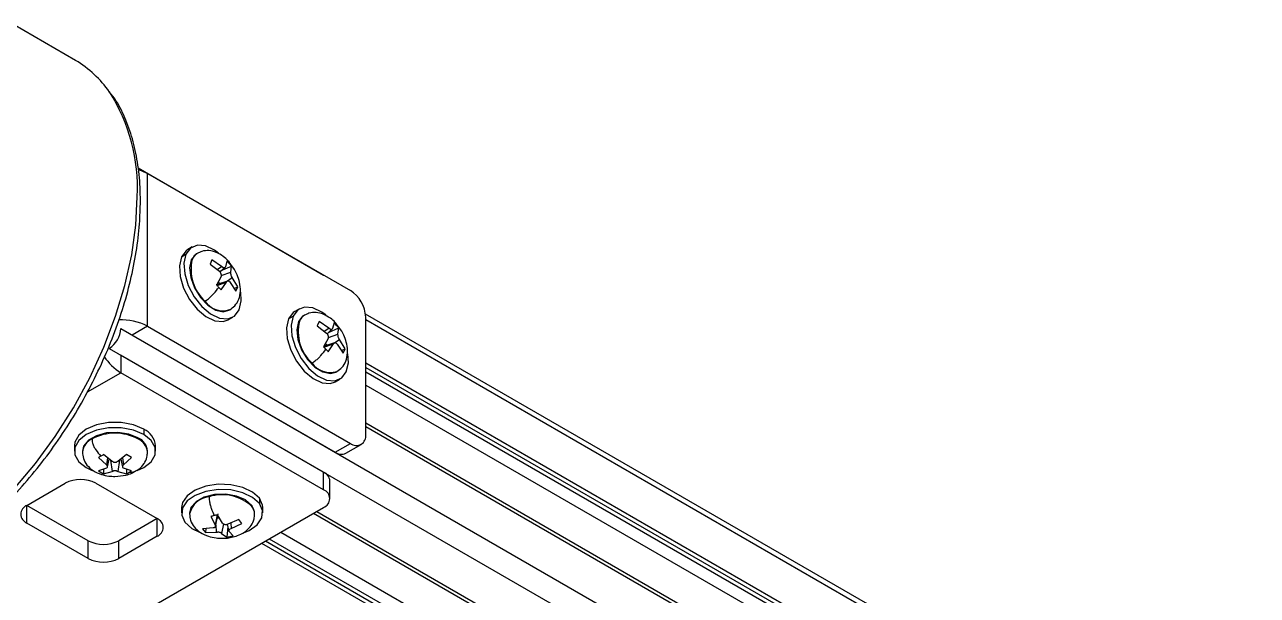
# Model space of a CAD drawing. Header units: millimetres. Extents: x 1258 to 2922, y -135 to 1239.
# Drawn here: x 1729.6 to 1786.6, y 148.7 to 175.1 of the extents above; entities that cross this region are included whole.
import ezdxf

# ---------------------------------------------------------------- set-up
doc = ezdxf.new("R2010")
doc.units = ezdxf.units.MM
doc.header["$LTSCALE"] = 6

msp = doc.modelspace()

# ---------------------------------------------------------------- linework, layer by layer
at = {"color": 7, "linetype": 'Continuous', "lineweight": 25}
for p, q in [((1731.99, 173.44), (1729.126, 175.093)), ((1734.877, 168.47), (1743.447, 163.522)), ((1735.316, 161.154), (1735.316, 168.217)), ((1735.316, 168.217), (1744.685, 162.808)), ((1737.38, 164.821), (1737.168, 164.698)), ((1736.877, 164.36), (1737.089, 164.482)), ((1737.335, 164.225), (1737.376, 164.249)), ((1737.609, 164.52), (1737.568, 164.496)), ((1738.289, 164.227), (1738.201, 164.029)), ((1738.201, 164.029), (1738.638, 163.697)), ((1738.737, 163.922), (1738.289, 164.227)), ((1738.98, 164.165), (1738.911, 163.906)), ((1739.334, 163.784), (1739.038, 164.179)), ((1738.711, 163.454), (1738.493, 163.062)), ((1738.638, 163.697), (1738.675, 163.655)), ((1738.661, 163.67), (1738.9, 163.887)), ((1738.687, 163.694), (1738.672, 163.659)), ((1738.723, 163.496), (1738.711, 163.454)), ((1738.722, 163.725), (1739.195, 163.94)), ((1738.779, 163.891), (1738.737, 163.922)), ((1738.911, 163.906), (1738.893, 163.881)), ((1739.15, 163.613), (1739.155, 163.651)), ((1739.155, 163.651), (1739.195, 163.94)), ((1739.229, 163.408), (1739.198, 163.453)), ((1743.447, 163.522), (1743.464, 163.513)), ((1739.007, 163.241), (1738.49, 163.076)), ((1738.709, 162.837), (1738.956, 163.198)), ((1738.956, 163.198), (1738.98, 163.227)), ((1739.094, 163.217), (1739.129, 163.183)), ((1739.129, 163.183), (1739.4, 162.775)), ((1739.487, 162.973), (1739.229, 163.408)), ((1739.319, 162.897), (1739.487, 162.973)), ((1739.4, 162.775), (1739.487, 162.973)), ((1739.068, 161.898), (1739.109, 161.922)), ((1742.33, 161.963), (1742.118, 161.841)), ((1776.703, 143.639), (1745.383, 161.72)), ((1735.316, 161.154), (1734.609, 160.745)), ((1735.316, 161.154), (1744.685, 155.745)), ((1739.043, 161.451), (1739.255, 161.573)), ((1741.827, 161.502), (1742.039, 161.625)), ((1742.285, 161.368), (1742.326, 161.392)), ((1742.559, 161.663), (1742.517, 161.639)), ((1743.239, 161.37), (1743.151, 161.171)), ((1743.151, 161.171), (1743.588, 160.839)), ((1743.687, 161.065), (1743.239, 161.37)), ((1743.929, 161.308), (1743.86, 161.049)), ((1744.284, 160.926), (1743.987, 161.322)), ((1745.392, 156.153), (1745.392, 161.583)), ((1734.609, 160.745), (1743.978, 155.337)), ((1743.661, 160.597), (1743.443, 160.205)), ((1743.588, 160.839), (1743.625, 160.798)), ((1743.611, 160.813), (1743.85, 161.03)), ((1743.637, 160.836), (1743.621, 160.802)), ((1743.673, 160.638), (1743.661, 160.597)), ((1743.672, 160.868), (1744.145, 161.082)), ((1743.729, 161.034), (1743.687, 161.065)), ((1743.86, 161.049), (1743.843, 161.024)), ((1744.1, 160.755), (1744.105, 160.793)), ((1744.105, 160.793), (1744.145, 161.082)), ((1744.178, 160.551), (1744.148, 160.596)), ((1733.548, 160.133), (1786.581, 129.518)), ((1743.957, 160.383), (1743.44, 160.218)), ((1743.659, 159.979), (1743.906, 160.341)), ((1743.906, 160.341), (1743.929, 160.37)), ((1744.044, 160.359), (1744.079, 160.325)), ((1744.079, 160.325), (1744.349, 159.918)), ((1744.437, 160.116), (1744.178, 160.551)), ((1744.268, 160.04), (1744.437, 160.116)), ((1744.349, 159.918), (1744.437, 160.116)), ((1734.078, 159.827), (1734.078, 159.01)), ((1743.447, 154.418), (1734.078, 159.827)), ((1745.392, 159.46), (1776.858, 141.295)), ((1743.447, 153.602), (1734.078, 159.01)), ((1744.017, 159.041), (1744.059, 159.064)), ((1745.392, 159.256), (1776.858, 141.091)), ((1745.392, 159.052), (1776.858, 140.887)), ((1743.993, 158.593), (1744.205, 158.716)), ((1745.392, 158.44), (1776.858, 140.275)), ((1745.392, 156.689), (1776.858, 138.523)), ((1735.136, 156.4), (1735.136, 156.155)), ((1745.392, 156.521), (1776.858, 138.356)), ((1745.392, 156.521), (1776.858, 138.356)), ((1731.935, 155.634), (1731.935, 155.389)), ((1734.871, 156.002), (1734.871, 155.954)), ((1735.685, 155.389), (1735.685, 155.634)), ((1743.978, 155.337), (1744.685, 155.745)), ((1744.478, 155.287), (1745.185, 155.695)), ((1732.31, 155.389), (1732.31, 155.341)), ((1733.047, 155.087), (1733.413, 154.755)), ((1733.677, 154.908), (1733.28, 155.222)), ((1733.464, 154.655), (1733.542, 155.014)), ((1733.722, 154.885), (1733.677, 154.908)), ((1733.943, 154.908), (1733.898, 154.885)), ((1734.34, 155.222), (1733.943, 154.908)), ((1734.077, 155.014), (1734.156, 154.655)), ((1734.207, 154.755), (1734.573, 155.087)), ((1734.573, 155.087), (1734.34, 155.222)), ((1735.31, 155.341), (1735.31, 155.389)), ((1732.484, 154.624), (1732.758, 154.493)), ((1733.413, 154.602), (1733.047, 154.475)), ((1733.047, 154.475), (1733.28, 154.341)), ((1733.28, 154.556), (1733.28, 154.341)), ((1733.28, 154.341), (1733.677, 154.449)), ((1733.413, 154.755), (1733.445, 154.725)), ((1733.445, 154.624), (1733.413, 154.602)), ((1733.677, 154.449), (1733.722, 154.464)), ((1733.898, 154.464), (1733.943, 154.449)), ((1733.943, 154.449), (1734.34, 154.341)), ((1734.174, 154.725), (1734.207, 154.755)), ((1734.207, 154.602), (1734.174, 154.624)), ((1734.573, 154.475), (1734.207, 154.602)), ((1734.34, 154.556), (1734.34, 154.341)), ((1734.582, 154.403), (1734.625, 154.414)), ((1743.447, 153.602), (1743.447, 154.418)), ((1729.744, 152.879), (1731.512, 153.899)), ((1732.926, 153.899), (1735.754, 152.267)), ((1743.74, 153.193), (1743.74, 154.01)), ((1740.479, 153.209), (1740.479, 152.964)), ((1732.572, 151.246), (1729.744, 152.879)), ((1731.674, 145.989), (1743.447, 152.785)), ((1736.885, 152.777), (1736.885, 152.532)), ((1740.135, 152.878), (1740.135, 152.83)), ((1740.635, 152.532), (1740.635, 152.777)), ((1732.572, 150.43), (1729.744, 152.062)), ((1735.754, 152.267), (1733.987, 151.246)), ((1737.26, 152.532), (1737.26, 152.484)), ((1738.244, 152.37), (1738.439, 151.976)), ((1738.451, 151.91), (1738.575, 152.483)), ((1738.781, 152.063), (1738.545, 152.446)), ((1738.811, 152.032), (1738.781, 152.063)), ((1739.532, 152.222), (1739.029, 152.006)), ((1739.178, 151.809), (1739.664, 152.048)), ((1739.664, 152.048), (1739.532, 152.222)), ((1740.259, 152.454), (1740.26, 152.484)), ((1740.26, 152.484), (1740.26, 152.532)), ((1742.985, 152.518), (1782.547, 129.679)), ((1743.129, 152.601), (1784.849, 128.518)), ((1738.341, 151.833), (1737.855, 151.8)), ((1737.855, 151.8), (1737.987, 151.626)), ((1738.005, 151.81), (1737.987, 151.626)), ((1737.987, 151.626), (1738.49, 151.636)), ((1738.388, 151.847), (1738.341, 151.833)), ((1738.439, 151.976), (1738.452, 151.941)), ((1738.49, 151.636), (1738.545, 151.64)), ((1738.708, 151.603), (1738.738, 151.579)), ((1738.738, 151.579), (1738.974, 151.402)), ((1739.022, 151.9), (1738.974, 151.402)), ((1739.029, 152.006), (1738.975, 151.995)), ((1739.005, 151.976), (1738.989, 151.998)), ((1739, 152), (1739.068, 151.686)), ((1739.081, 151.666), (1739.067, 151.693)), ((1739.276, 151.478), (1739.081, 151.666)), ((1739.131, 151.787), (1739.178, 151.809)), ((1741.468, 151.642), (1782.48, 127.967)), ((1732.572, 150.43), (1732.572, 151.246)), ((1735.754, 151.45), (1733.987, 150.43)), ((1733.987, 150.43), (1733.987, 151.246)), ((1740.584, 151.132), (1782.303, 127.048)), ((1740.761, 151.234), (1782.303, 127.252)), ((1740.937, 151.336), (1782.48, 127.354))]:
    msp.add_line(p, q, dxfattribs=at)
at = {"color": 8, "linetype": 'Continuous', "lineweight": 25}
for p, q in [((1738.529, 163.78), (1738.737, 163.922)), ((1738.723, 163.5), (1739.155, 163.651)), ((1743.447, 163.522), (1743.447, 163.522)), ((1738.513, 163.043), (1738.956, 163.198)), ((1738.963, 163.227), (1739.229, 163.408)), ((1745.392, 161.461), (1776.858, 143.296)), ((1734.078, 161.051), (1776.881, 136.342)), ((1743.479, 160.922), (1743.687, 161.065)), ((1743.673, 160.642), (1744.105, 160.793)), ((1743.462, 160.186), (1743.906, 160.341)), ((1743.913, 160.369), (1744.178, 160.551)), ((1732.536, 158.12), (1734.078, 159.01)), ((1733.458, 155.08), (1733.413, 154.755)), ((1733.604, 154.965), (1733.677, 154.449)), ((1734.015, 154.965), (1733.943, 154.449)), ((1734.161, 155.08), (1734.207, 154.755)), ((1729.744, 152.062), (1729.744, 152.879)), ((1735.754, 151.45), (1735.754, 152.267)), ((1738.526, 152.44), (1738.439, 151.976)), ((1739.158, 152.062), (1739.178, 151.809)), ((1738.464, 151.972), (1738.49, 151.636)), ((1738.822, 152.026), (1738.738, 151.579))]:
    msp.add_line(p, q, dxfattribs=at)
at = {"color": 7, "linetype": 'Continuous', "lineweight": 25, "flags": 128}
for points in [[(1734.895, 168.396), (1735.051, 168.342), (1735.316, 168.217)], [(1737.168, 164.698), (1737.091, 164.646), (1736.877, 164.36)], [(1738.596, 164.534), (1738.412, 164.669), (1737.999, 164.867), (1737.617, 164.901), (1737.303, 164.769), (1737.089, 164.482)], [(1736.877, 164.36), (1736.783, 163.947), (1736.819, 163.45), (1736.98, 162.915), (1737.252, 162.396), (1737.607, 161.944), (1738.011, 161.602), (1738.424, 161.404), (1738.806, 161.37), (1739.043, 161.451)], [(1737.089, 164.482), (1736.995, 164.07), (1737.031, 163.572), (1737.192, 163.038), (1737.464, 162.519), (1737.819, 162.066), (1738.223, 161.725), (1738.636, 161.527), (1739.018, 161.493), (1739.332, 161.625), (1739.546, 161.912)], [(1737.335, 164.225), (1737.258, 163.854), (1737.308, 163.403), (1737.481, 162.928), (1737.754, 162.485), (1738.095, 162.128), (1738.464, 161.9), (1738.814, 161.828), (1739.068, 161.898)], [(1737.568, 164.496), (1737.531, 164.472), (1737.335, 164.225)], [(1737.609, 164.52), (1737.604, 164.517), (1737.586, 164.506)], [(1739.546, 161.912), (1739.64, 162.324), (1739.619, 162.736)], [(1742.118, 161.841), (1742.041, 161.789), (1741.827, 161.502)], [(1743.545, 161.676), (1743.362, 161.812), (1742.949, 162.01), (1742.567, 162.044), (1742.253, 161.911), (1742.039, 161.625)], [(1741.827, 161.502), (1741.733, 161.09), (1741.768, 160.592), (1741.93, 160.058), (1742.201, 159.539), (1742.557, 159.086), (1742.961, 158.745), (1743.374, 158.547), (1743.756, 158.513), (1743.993, 158.593)], [(1742.039, 161.625), (1741.945, 161.212), (1741.98, 160.715), (1742.142, 160.18), (1742.414, 159.661), (1742.769, 159.209), (1743.173, 158.867), (1743.586, 158.669), (1743.968, 158.635), (1744.282, 158.768), (1744.496, 159.055)], [(1742.285, 161.368), (1742.207, 160.996), (1742.258, 160.546), (1742.431, 160.07), (1742.704, 159.627), (1743.045, 159.27), (1743.413, 159.042), (1743.764, 158.971), (1744.017, 159.041)], [(1742.517, 161.639), (1742.48, 161.615), (1742.285, 161.368)], [(1742.559, 161.663), (1742.554, 161.659), (1742.536, 161.649)], [(1744.496, 159.055), (1744.59, 159.467), (1744.569, 159.878)], [(1735.136, 156.4), (1734.661, 156.599), (1734.103, 156.703), (1733.517, 156.703), (1732.959, 156.599), (1732.484, 156.4), (1732.139, 156.126), (1731.958, 155.804), (1731.935, 155.634)], [(1735.136, 156.155), (1734.661, 156.354), (1734.103, 156.458), (1733.517, 156.458), (1732.959, 156.354), (1732.484, 156.155), (1732.139, 155.881), (1731.958, 155.559), (1731.958, 155.22), (1732.139, 154.898), (1732.484, 154.624)], [(1734.871, 156.002), (1734.444, 156.174), (1733.941, 156.252), (1733.422, 156.226), (1732.95, 156.099), (1732.581, 155.886), (1732.361, 155.613), (1732.31, 155.389)], [(1734.836, 154.483), (1735.136, 154.624), (1735.481, 154.898), (1735.662, 155.22), (1735.662, 155.559), (1735.481, 155.881), (1735.136, 156.155)], [(1740.479, 153.209), (1740.163, 153.495), (1739.71, 153.71), (1739.164, 153.834), (1738.579, 153.854), (1738.011, 153.769), (1737.516, 153.587), (1737.143, 153.326), (1736.929, 153.01), (1736.885, 152.777)], [(1740.479, 152.964), (1740.163, 153.25), (1739.71, 153.465), (1739.164, 153.589), (1738.579, 153.609), (1738.011, 153.524), (1737.516, 153.342), (1737.143, 153.081), (1736.929, 152.765), (1736.893, 152.427), (1737.041, 152.1)], [(1740.135, 152.878), (1739.847, 153.128), (1739.428, 153.307), (1738.928, 153.392), (1738.408, 153.374), (1737.931, 153.254), (1737.553, 153.046), (1737.321, 152.777), (1737.26, 152.532)], [(1740.635, 152.777), (1740.626, 152.881), (1740.479, 153.209)], [(1739.752, 151.613), (1740.003, 151.722), (1740.376, 151.983), (1740.59, 152.298), (1740.626, 152.636), (1740.479, 152.964)], [(1740.26, 152.532), (1740.257, 152.585), (1740.135, 152.878)], [(1737.041, 152.1), (1737.356, 151.814), (1737.71, 151.635)]]:
    msp.add_lwpolyline(points, dxfattribs=at)
at = {"color": 8, "linetype": 'Continuous', "lineweight": 25, "flags": 128}
for points in [[(1720.263, 149.001), (1720.578, 148.982), (1721.588, 149.033), (1722.644, 149.246), (1723.732, 149.62), (1724.838, 150.149), (1725.948, 150.826), (1727.047, 151.643), (1728.12, 152.588), (1729.155, 153.65), (1730.137, 154.816), (1731.053, 156.068), (1731.892, 157.392), (1732.642, 158.77), (1733.295, 160.183), (1733.841, 161.615), (1734.273, 163.045), (1734.586, 164.456), (1734.775, 165.828), (1734.838, 167.144)], [(1737.586, 164.506), (1737.473, 164.406), (1737.376, 164.249)], [(1742.536, 161.649), (1742.423, 161.548), (1742.326, 161.392)]]:
    msp.add_lwpolyline(points, dxfattribs=at)
at = {"color": 7, "linetype": 'Continuous', "lineweight": 25}
for centre, radius, start, end in [((1729.508, 169.213), 4.901, 34.3841, 59.5791), ((1739.321, 163.782), 2, 166.4969, 227.1215), ((1739.086, 163.41), 0.529, 199.5103, 212.7631), ((1743.857, 161.513), 1.537, 2.6055, 57.3945), ((1734.113, 158.872), 2.579, 62.1975, 93.0118), ((1744.271, 160.925), 2, 166.4969, 227.1215), ((1732.927, 161.104), 1.153, 302.6055, 357.3945), ((1744.036, 160.553), 0.529, 199.5103, 212.7631), ((1735.373, 161.1), 2.459, 213.2681, 238.2232), ((1733.81, 153.907), 2.306, 62.6097, 117.3903), ((1734.777, 155.563), 0.911, 4.5109, 66.8092), ((1744.961, 156.083), 0.437, 230.7967, 9.214), ((1734.598, 155.342), 0.714, 3.7966, 67.5236), ((1744.271, 155.745), 0.503, 234.3824, 294.3071), ((1743.24, 153.96), 0.503, 5.6948, 65.6253), ((1732.219, 152.535), 1.537, 62.6097, 117.3903), ((1738.762, 151.353), 2.016, 47.0746, 107.3513), ((1743.293, 153.193), 0.437, 290.7834, 69.2166), ((1729.899, 152.471), 0.437, 110.7834, 249.2166), ((1735.599, 151.858), 0.437, 290.7834, 69.2166), ((1738.566, 151.756), 0.533, 81.0371, 93.5191), ((1733.28, 152.611), 1.537, 242.6097, 297.3903), ((1733.28, 151.794), 1.537, 242.6097, 297.3903)]:
    msp.add_arc(centre, radius, start, end, dxfattribs=at)
at = {"color": 8, "linetype": 'Continuous', "lineweight": 25}
for centre, radius, start, end in [((1726.576, 167.538), 8.272, 357.2727, 32.4875), ((1738.801, 162.896), 1.021, 214.5646, 287.5318), ((1743.751, 160.039), 1.021, 214.5646, 287.5318), ((1733.061, 155.266), 0.754, 114.3747, 174.3052), ((1734.556, 155.262), 0.76, 7.0305, 65.5079), ((1738.248, 152.27), 1.011, 94.9536, 167.8161), ((1739.701, 152.478), 0.559, 0.6315, 39.0582)]:
    msp.add_arc(centre, radius, start, end, dxfattribs=at)
at = {"color": 7, "linetype": 'Continuous', "lineweight": 25}
for points, knots in [([(1734.985, 166.94), (1734.982, 167.154), (1734.972, 167.773), (1734.868, 168.746), (1734.636, 169.826), (1734.279, 170.801), (1733.947, 171.487), (1733.7, 171.805), (1733.647, 171.874)], [0, 0, 0, 0, 0.109931, 0.318514, 0.527213, 0.735504, 0.942799, 1, 1, 1, 1]), ([(1720.401, 148.977), (1720.547, 148.96), (1721.002, 148.908), (1721.815, 148.978), (1722.827, 149.176), (1723.87, 149.527), (1724.926, 150.015), (1725.985, 150.638), (1727.033, 151.386), (1728.058, 152.251), (1729.048, 153.222), (1729.993, 154.287), (1730.882, 155.434), (1731.705, 156.651), (1732.454, 157.922), (1733.119, 159.235), (1733.693, 160.574), (1734.169, 161.924), (1734.543, 163.271), (1734.807, 164.597), (1734.959, 165.828), (1734.977, 166.591), (1734.985, 166.94)], [0, 0, 0, 0, 0.024024, 0.074788, 0.126027, 0.177646, 0.229501, 0.281465, 0.333446, 0.385397, 0.437307, 0.489177, 0.541014, 0.59283, 0.644635, 0.696444, 0.748265, 0.80011, 0.851994, 0.903928, 0.955923, 1, 1, 1, 1]), ([(1739.038, 164.179), (1739.036, 164.181), (1738.974, 164.265), (1738.784, 164.407), (1738.492, 164.587), (1738.157, 164.667), (1737.859, 164.643), (1737.68, 164.555), (1737.609, 164.52)], [0, 0, 0, 0, 0.0039943, 0.1801947, 0.4143458, 0.6414571, 0.8571338, 1, 1, 1, 1]), ([(1739.092, 164.055), (1739.071, 164.076), (1739.035, 164.114), (1738.997, 164.149), (1738.98, 164.165)], [0, 0, 0, 0, 0.559869, 1, 1, 1, 1]), ([(1739.195, 163.94), (1739.177, 163.962), (1739.143, 164.001), (1739.107, 164.039), (1739.092, 164.055)], [0, 0, 0, 0, 0.560075, 1, 1, 1, 1]), ([(1738.723, 163.496), (1738.724, 163.508), (1738.725, 163.534), (1738.716, 163.575), (1738.7, 163.617), (1738.683, 163.643), (1738.675, 163.655)], [0, 0, 0, 0, 0.250273, 0.5, 0.749727, 1, 1, 1, 1]), ([(1738.779, 163.891), (1738.79, 163.885), (1738.813, 163.873), (1738.844, 163.867), (1738.872, 163.868), (1738.886, 163.877), (1738.893, 163.881)], [0, 0, 0, 0, 0.250273, 0.5, 0.749727, 1, 1, 1, 1]), ([(1739.109, 161.922), (1739.191, 161.979), (1739.379, 162.11), (1739.547, 162.402), (1739.62, 162.773), (1739.583, 163.166), (1739.478, 163.511), (1739.378, 163.7), (1739.334, 163.784)], [0, 0, 0, 0, 0.141423, 0.321525, 0.516844, 0.711735, 0.873078, 1, 1, 1, 1]), ([(1739.15, 163.613), (1739.15, 163.601), (1739.151, 163.577), (1739.161, 163.535), (1739.176, 163.493), (1739.191, 163.466), (1739.198, 163.453)], [0, 0, 0, 0, 0.2502728, 0.5, 0.7497272, 1, 1, 1, 1]), ([(1737.96, 162.316), (1738.015, 162.35), (1738.114, 162.411), (1738.26, 162.54), (1738.425, 162.72), (1738.531, 162.856), (1738.605, 162.951)], [0, 0, 0, 0, 0.233001, 0.418435, 0.591328, 1, 1, 1, 1]), ([(1738.493, 163.062), (1738.515, 163.042), (1738.553, 163.005), (1738.589, 162.968), (1738.605, 162.951)], [0, 0, 0, 0, 0.560075, 1, 1, 1, 1]), ([(1738.605, 162.951), (1738.625, 162.93), (1738.66, 162.892), (1738.694, 162.854), (1738.709, 162.837)], [0, 0, 0, 0, 0.559869, 1, 1, 1, 1]), ([(1739.094, 163.217), (1739.084, 163.224), (1739.063, 163.237), (1739.032, 163.244), (1739.004, 163.242), (1738.988, 163.232), (1738.98, 163.227)], [0, 0, 0, 0, 0.250273, 0.5, 0.749727, 1, 1, 1, 1]), ([(1743.987, 161.322), (1743.986, 161.324), (1743.924, 161.407), (1743.734, 161.55), (1743.442, 161.73), (1743.106, 161.809), (1742.808, 161.785), (1742.63, 161.698), (1742.559, 161.663)], [0, 0, 0, 0, 0.0039943, 0.1801947, 0.4143458, 0.6414571, 0.8571338, 1, 1, 1, 1]), ([(1744.042, 161.198), (1744.021, 161.219), (1743.985, 161.256), (1743.946, 161.292), (1743.929, 161.308)], [0, 0, 0, 0, 0.559869, 1, 1, 1, 1]), ([(1744.145, 161.082), (1744.126, 161.104), (1744.093, 161.144), (1744.057, 161.181), (1744.042, 161.198)], [0, 0, 0, 0, 0.560075, 1, 1, 1, 1]), ([(1743.673, 160.638), (1743.673, 160.651), (1743.675, 160.676), (1743.666, 160.718), (1743.65, 160.76), (1743.633, 160.785), (1743.625, 160.798)], [0, 0, 0, 0, 0.250273, 0.5, 0.749727, 1, 1, 1, 1]), ([(1743.729, 161.034), (1743.74, 161.028), (1743.763, 161.016), (1743.794, 161.009), (1743.822, 161.011), (1743.836, 161.019), (1743.843, 161.024)], [0, 0, 0, 0, 0.250273, 0.5, 0.749727, 1, 1, 1, 1]), ([(1744.059, 159.064), (1744.141, 159.122), (1744.328, 159.253), (1744.496, 159.545), (1744.57, 159.916), (1744.532, 160.308), (1744.428, 160.653), (1744.328, 160.843), (1744.284, 160.926)], [0, 0, 0, 0, 0.141423, 0.321525, 0.516844, 0.711735, 0.873078, 1, 1, 1, 1]), ([(1744.1, 160.755), (1744.1, 160.743), (1744.101, 160.719), (1744.111, 160.678), (1744.126, 160.636), (1744.141, 160.609), (1744.148, 160.596)], [0, 0, 0, 0, 0.2502728, 0.5, 0.7497272, 1, 1, 1, 1]), ([(1742.91, 159.459), (1742.965, 159.493), (1743.064, 159.554), (1743.21, 159.683), (1743.375, 159.862), (1743.48, 159.998), (1743.555, 160.094)], [0, 0, 0, 0, 0.2330012, 0.4184346, 0.591328, 1, 1, 1, 1]), ([(1743.443, 160.205), (1743.464, 160.184), (1743.502, 160.148), (1743.539, 160.11), (1743.555, 160.094)], [0, 0, 0, 0, 0.560075, 1, 1, 1, 1]), ([(1743.555, 160.094), (1743.574, 160.073), (1743.61, 160.035), (1743.644, 159.996), (1743.659, 159.979)], [0, 0, 0, 0, 0.559869, 1, 1, 1, 1]), ([(1744.044, 160.359), (1744.033, 160.366), (1744.013, 160.379), (1743.982, 160.387), (1743.953, 160.385), (1743.937, 160.375), (1743.929, 160.37)], [0, 0, 0, 0, 0.250273, 0.5, 0.749727, 1, 1, 1, 1]), ([(1732.749, 155.954), (1732.753, 155.89), (1732.759, 155.775), (1732.829, 155.596), (1732.962, 155.386), (1733.08, 155.248), (1733.163, 155.15)], [0, 0, 0, 0, 0.233001, 0.418435, 0.591328, 1, 1, 1, 1]), ([(1732.31, 155.341), (1732.318, 155.241), (1732.338, 155.014), (1732.507, 154.722), (1732.791, 154.473), (1733.151, 154.309), (1733.502, 154.228), (1733.716, 154.219), (1733.81, 154.215)], [0, 0, 0, 0, 0.141402, 0.321469, 0.516792, 0.711701, 0.873103, 1, 1, 1, 1]), ([(1733.163, 155.15), (1733.141, 155.138), (1733.102, 155.116), (1733.064, 155.096), (1733.047, 155.087)], [0, 0, 0, 0, 0.559869, 1, 1, 1, 1]), ([(1733.28, 155.222), (1733.258, 155.208), (1733.218, 155.183), (1733.18, 155.16), (1733.163, 155.15)], [0, 0, 0, 0, 0.560075, 1, 1, 1, 1]), ([(1734.749, 154.462), (1734.806, 154.492), (1734.973, 154.581), (1735.161, 154.796), (1735.292, 155.064), (1735.305, 155.262), (1735.31, 155.341)], [0, 0, 0, 0, 0.170294, 0.492135, 0.797751, 1, 1, 1, 1]), ([(1733.445, 154.624), (1733.451, 154.632), (1733.463, 154.646), (1733.468, 154.672), (1733.463, 154.699), (1733.451, 154.717), (1733.445, 154.725)], [0, 0, 0, 0, 0.250273, 0.5, 0.749727, 1, 1, 1, 1]), ([(1733.722, 154.885), (1733.736, 154.881), (1733.764, 154.873), (1733.81, 154.87), (1733.856, 154.873), (1733.884, 154.881), (1733.898, 154.885)], [0, 0, 0, 0, 0.250273, 0.5, 0.749727, 1, 1, 1, 1]), ([(1733.898, 154.464), (1733.884, 154.467), (1733.856, 154.473), (1733.81, 154.475), (1733.764, 154.473), (1733.736, 154.467), (1733.722, 154.464)], [0, 0, 0, 0, 0.250273, 0.5, 0.749727, 1, 1, 1, 1]), ([(1733.81, 154.215), (1733.977, 154.228), (1734.247, 154.247), (1734.567, 154.347), (1734.697, 154.429), (1734.749, 154.462)], [0, 0, 0, 0, 0.499481, 0.803493, 1, 1, 1, 1]), ([(1734.174, 154.725), (1734.168, 154.717), (1734.156, 154.699), (1734.152, 154.672), (1734.156, 154.646), (1734.168, 154.632), (1734.174, 154.624)], [0, 0, 0, 0, 0.250273, 0.5, 0.749727, 1, 1, 1, 1]), ([(1734.34, 154.341), (1734.362, 154.352), (1734.401, 154.371), (1734.44, 154.393), (1734.457, 154.403)], [0, 0, 0, 0, 0.560075, 1, 1, 1, 1]), ([(1734.457, 154.403), (1734.479, 154.416), (1734.518, 154.438), (1734.556, 154.464), (1734.573, 154.475)], [0, 0, 0, 0, 0.559869, 1, 1, 1, 1]), ([(1738.161, 153.278), (1738.163, 153.213), (1738.166, 153.097), (1738.206, 152.907), (1738.281, 152.674), (1738.347, 152.515), (1738.394, 152.404)], [0, 0, 0, 0, 0.233001, 0.418435, 0.591328, 1, 1, 1, 1]), ([(1737.26, 152.484), (1737.268, 152.384), (1737.288, 152.157), (1737.457, 151.865), (1737.741, 151.616), (1738.1, 151.452), (1738.451, 151.37), (1738.665, 151.362), (1738.76, 151.358)], [0, 0, 0, 0, 0.1414018, 0.3214693, 0.5167923, 0.7117006, 0.8731028, 1, 1, 1, 1]), ([(1738.394, 152.404), (1738.366, 152.397), (1738.316, 152.385), (1738.266, 152.374), (1738.244, 152.37)], [0, 0, 0, 0, 0.559869, 1, 1, 1, 1]), ([(1738.545, 152.446), (1738.517, 152.437), (1738.467, 152.422), (1738.416, 152.409), (1738.394, 152.404)], [0, 0, 0, 0, 0.5600747, 1, 1, 1, 1]), ([(1739.264, 151.42), (1739.358, 151.448), (1739.58, 151.514), (1739.876, 151.689), (1740.113, 151.936), (1740.241, 152.207), (1740.254, 152.405), (1740.26, 152.484)], [0, 0, 0, 0, 0.173502, 0.409632, 0.638634, 0.856092, 1, 1, 1, 1]), ([(1738.388, 151.847), (1738.399, 151.853), (1738.42, 151.864), (1738.442, 151.887), (1738.454, 151.913), (1738.453, 151.932), (1738.452, 151.941)], [0, 0, 0, 0, 0.2502728, 0.5, 0.7497272, 1, 1, 1, 1]), ([(1738.708, 151.603), (1738.697, 151.609), (1738.675, 151.62), (1738.635, 151.631), (1738.59, 151.639), (1738.56, 151.64), (1738.545, 151.64)], [0, 0, 0, 0, 0.2502728, 0.5, 0.7497272, 1, 1, 1, 1]), ([(1738.811, 152.032), (1738.822, 152.025), (1738.844, 152.011), (1738.885, 151.999), (1738.929, 151.992), (1738.959, 151.994), (1738.975, 151.995)], [0, 0, 0, 0, 0.250273, 0.5, 0.749727, 1, 1, 1, 1]), ([(1739.131, 151.787), (1739.12, 151.781), (1739.099, 151.767), (1739.078, 151.743), (1739.065, 151.718), (1739.066, 151.701), (1739.067, 151.693)], [0, 0, 0, 0, 0.2502728, 0.5, 0.7497272, 1, 1, 1, 1]), ([(1739.125, 151.435), (1739.153, 151.442), (1739.204, 151.455), (1739.254, 151.471), (1739.276, 151.478)], [0, 0, 0, 0, 0.559869, 1, 1, 1, 1]), ([(1738.76, 151.358), (1738.931, 151.362), (1739.105, 151.367), (1739.262, 151.42), (1739.264, 151.42)], [0, 0, 0, 0, 0.985334, 1, 1, 1, 1]), ([(1738.974, 151.402), (1739.002, 151.407), (1739.053, 151.417), (1739.103, 151.429), (1739.125, 151.435)], [0, 0, 0, 0, 0.560075, 1, 1, 1, 1])]:
    msp.add_open_spline(points, degree=3, knots=knots, dxfattribs=at)
at = {"color": 8, "linetype": 'Continuous', "lineweight": 25}
for points, knots in [([(1739.038, 164.179), (1739.038, 164.179), (1739.077, 164.157), (1739.084, 164.106), (1739.092, 164.055)], [0, 0, 0, 0, 0.0214505, 1, 1, 1, 1]), ([(1743.987, 161.322), (1743.988, 161.322), (1744.027, 161.299), (1744.034, 161.248), (1744.042, 161.198)], [0, 0, 0, 0, 0.0214505, 1, 1, 1, 1]), ([(1734.752, 154.455), (1734.734, 154.446), (1734.649, 154.4), (1734.542, 154.401), (1734.457, 154.403)], [0, 0, 0, 0, 0.212062, 1, 1, 1, 1]), ([(1739.264, 151.421), (1739.263, 151.42), (1739.223, 151.397), (1739.174, 151.416), (1739.125, 151.435)], [0, 0, 0, 0, 0.027512, 1, 1, 1, 1])]:
    msp.add_open_spline(points, degree=3, knots=knots, dxfattribs=at)

doc.saveas('drawing.dxf')
